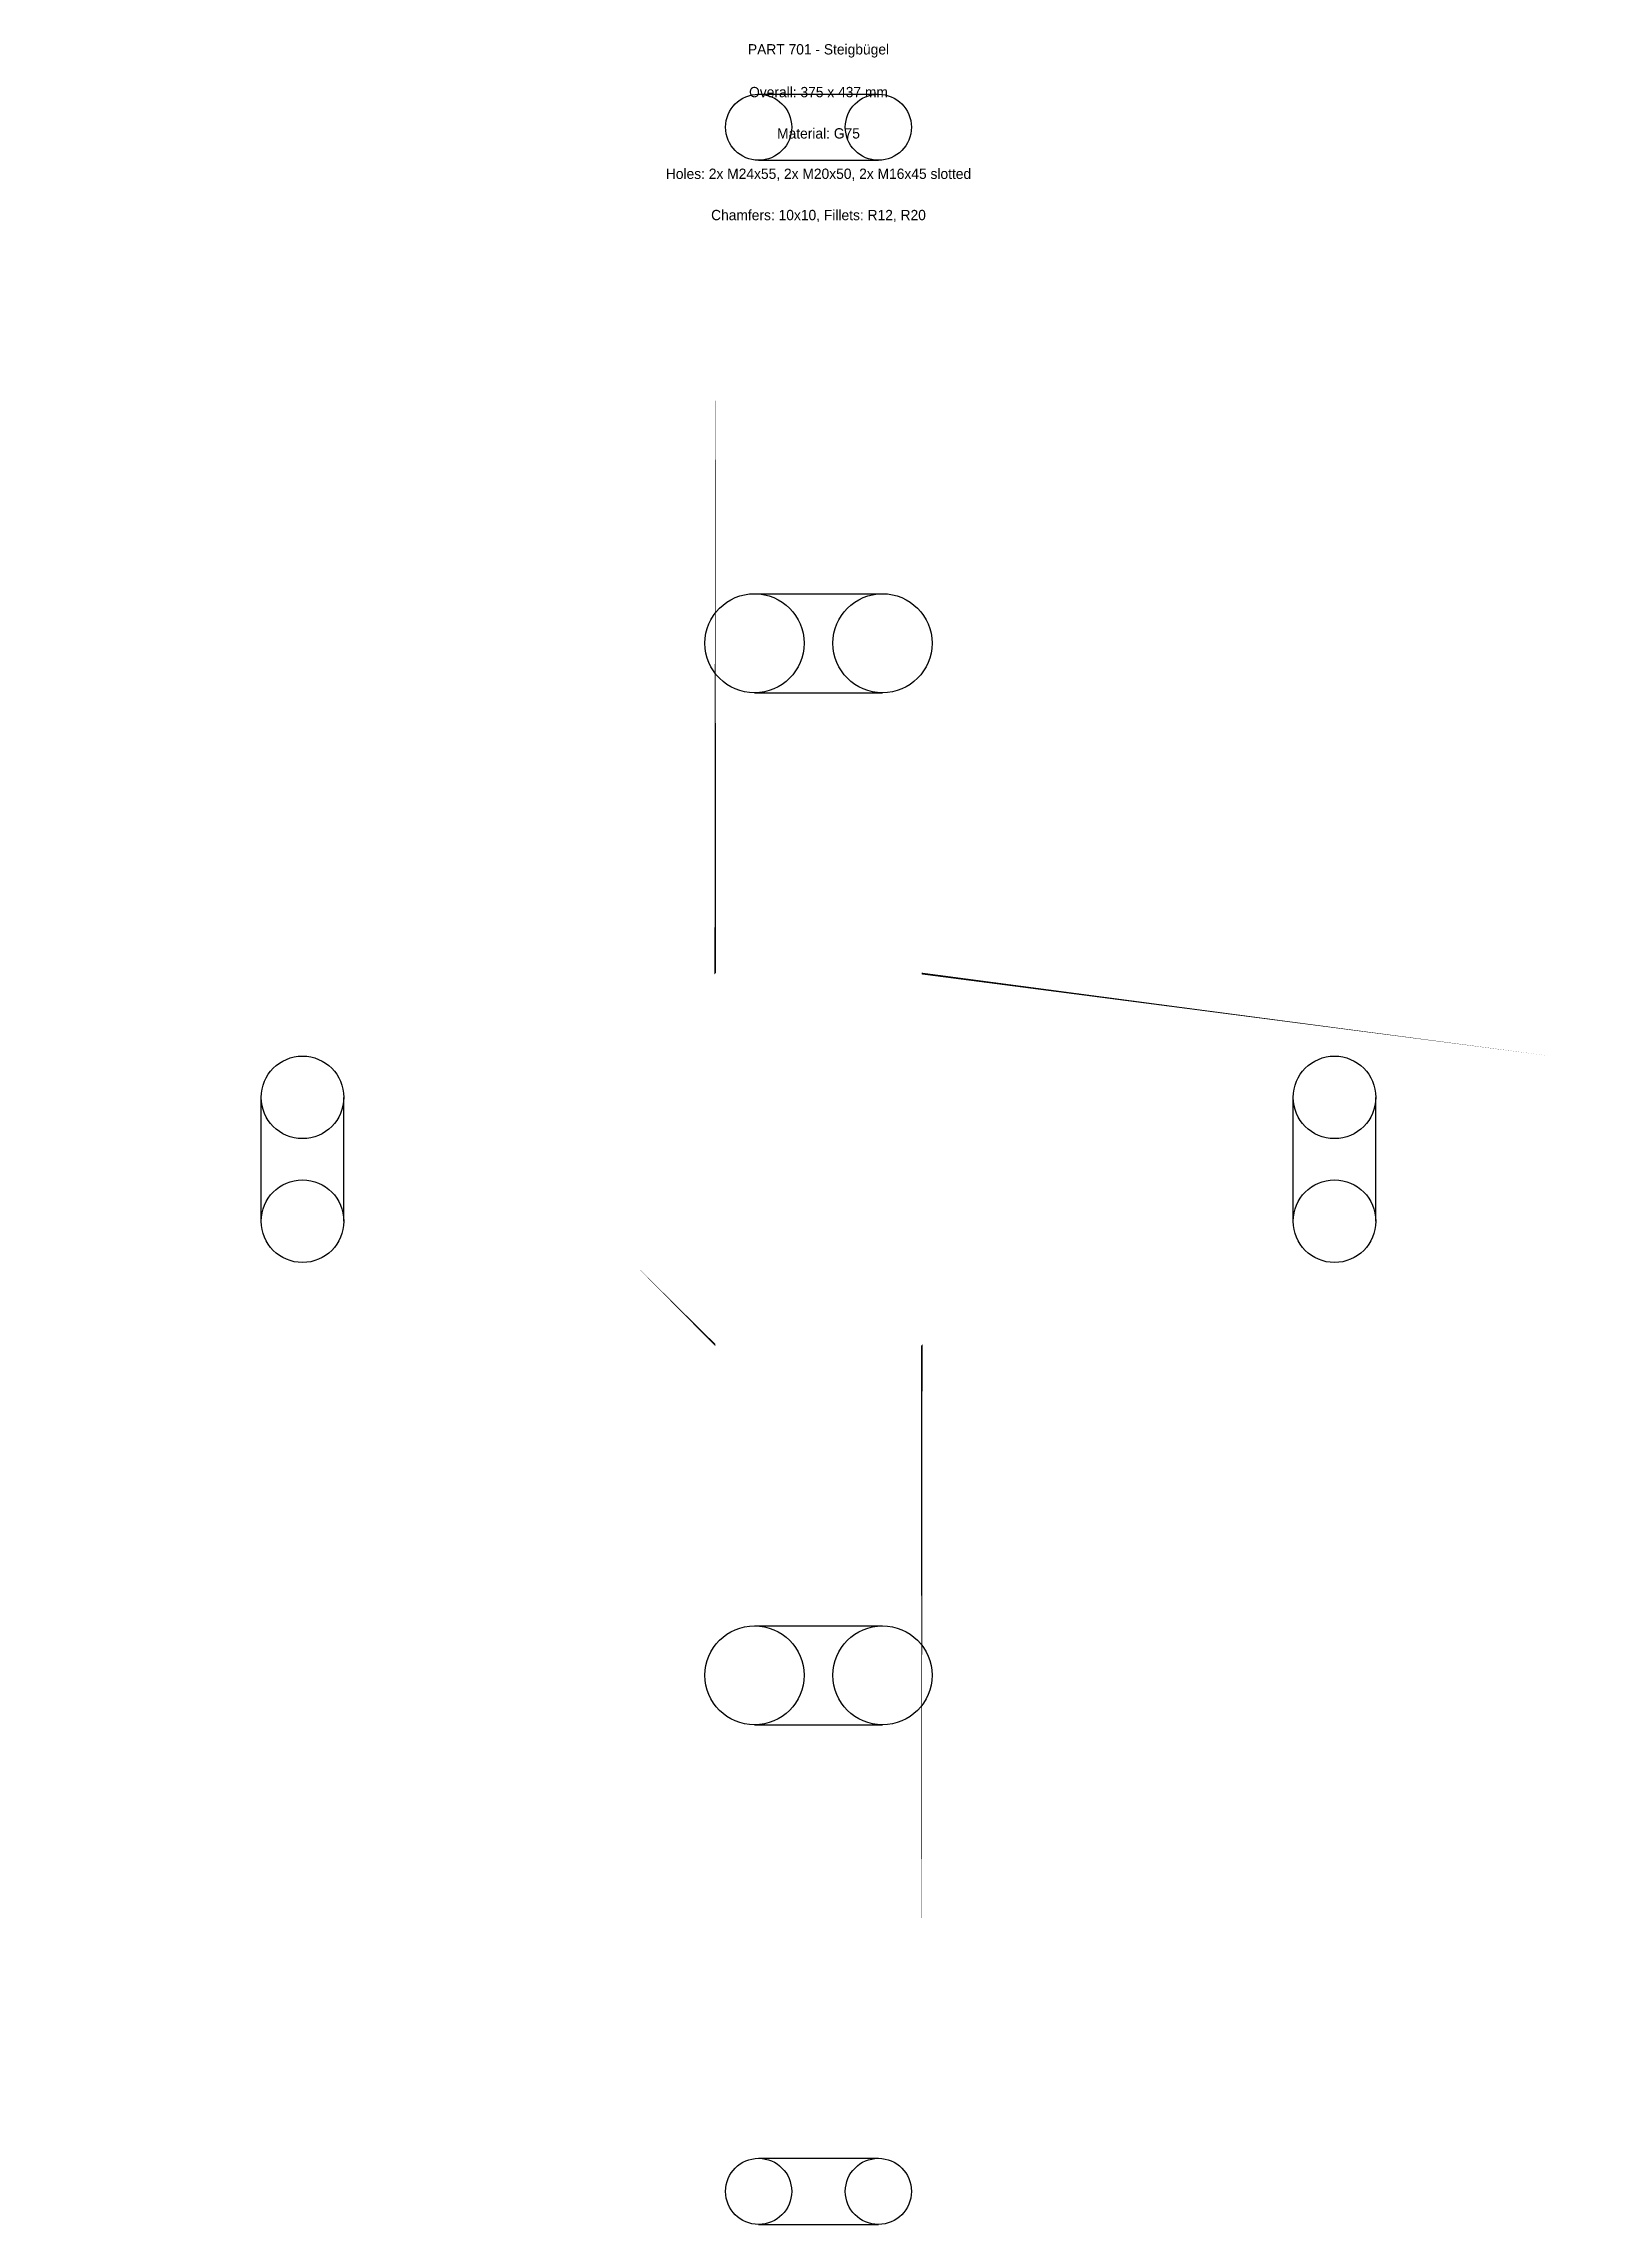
# Model space of a CAD drawing. Header units: millimetres. Extents: x -188 to 188, y -258 to 270.
import ezdxf

# ---------------------------------------------------------------- set-up
doc = ezdxf.new("R2010")
doc.units = ezdxf.units.MM
doc.layers.add('ANNOTATION', color=1, linetype='Continuous')
doc.layers.add('GEOMETRY', color=7, linetype='Continuous')

msp = doc.modelspace()

# ---------------------------------------------------------------- linework, layer by layer
at = {"layer": 'GEOMETRY'}
for p, q in [((-14.5, 258), (14.5, 258)), ((-14.5, 242), (14.5, 242)), ((-15.5, 137), (15.5, 137)), ((-15.5, 113), (15.5, 113)), ((-135, -15), (-135, 15)), ((-115, -15), (-115, 15)), ((115, -15), (115, 15)), ((135, -15), (135, 15)), ((-15.5, -113), (15.5, -113)), ((-15.5, -137), (15.5, -137)), ((-14.5, -242), (14.5, -242)), ((-14.5, -258), (14.5, -258))]:
    msp.add_line(p, q, dxfattribs=at)
for points in [[(177.5, 25, 0, 0, 0), (187.5, 15, 0, 0, 0), (187.5, -15, 0, 0, 0), (177.5, -25, 0, 0, 0), (45, -25, 0, 0, 0), (25, -45, -0.414, 0, 0), (25, -208.5, 0, 0, 0), (35, -218.5, 0, 0, 0), (-35, -218.5, 0, 0, 0), (-25, -208.5, 0, 0, 0), (-25, -45, -0.414, 0, 0), (-45, -25, 0, 0, 0), (-177.5, -25, 0, 0, 0), (-187.5, -15, 0, 0, 0), (-187.5, 15, 0, 0, 0), (-177.5, 25, 0, 0, 0), (-45, 25, 0, 0, 0), (-25, 45, -0.414, 0, 0), (-25, 208.5, 0, 0, 0), (-35, 218.5, 0, 0, 0), (35, 218.5, 0, 0, 0), (25, 208.5, 0, 0, 0), (25, 45, -0.414, 0, 0), (177.5, 25, 0, 0, 0)], [(37, 25, 0, 0, 0), (25, 37, -0.414, 0, 0), (25, 37, 0, 0, 0), (25, -37, 0, 0, 0), (37, -25, -0.414, 0, 0), (37, -25, 0, 0, 0), (-37, -25, 0, 0, 0), (-25, -37, -0.414, 0, 0), (-25, -37, 0, 0, 0), (-25, 37, 0, 0, 0), (-37, 25, -0.414, 0, 0), (-37, 25, 0, 0, 0), (37, 25, 0, 0, 0)]]:
    msp.add_lwpolyline(points, format="xyseb", close=True, dxfattribs=at)
for centre, radius in [((-14.5, 250), 8), ((14.5, 250), 8), ((-15.5, 125), 12), ((15.5, 125), 12), ((-125, 15), 10), ((125, 15), 10), ((-125, -15), 10), ((125, -15), 10), ((-15.5, -125), 12), ((15.5, -125), 12), ((-14.5, -250), 8), ((14.5, -250), 8)]:
    msp.add_circle(centre, radius, dxfattribs=at)

# ---------------------------------------------------------------- texts
at = {"layer": 'ANNOTATION', "char_height": 2.5, "attachment_point": 5}
for s, insert in [('PART 701 - Steigbügel', (0, 268.5)), ('Overall: 375 x 437 mm', (0, 258.5)), ('Material: G75', (0, 248.5)), ('Holes: 2x M24x55, 2x M20x50, 2x M16x45 slotted', (0, 238.5)), ('Chamfers: 10x10, Fillets: R12, R20', (0, 228.5))]:
    msp.add_mtext(s, dxfattribs=dict(at, insert=insert))

doc.saveas('drawing.dxf')
